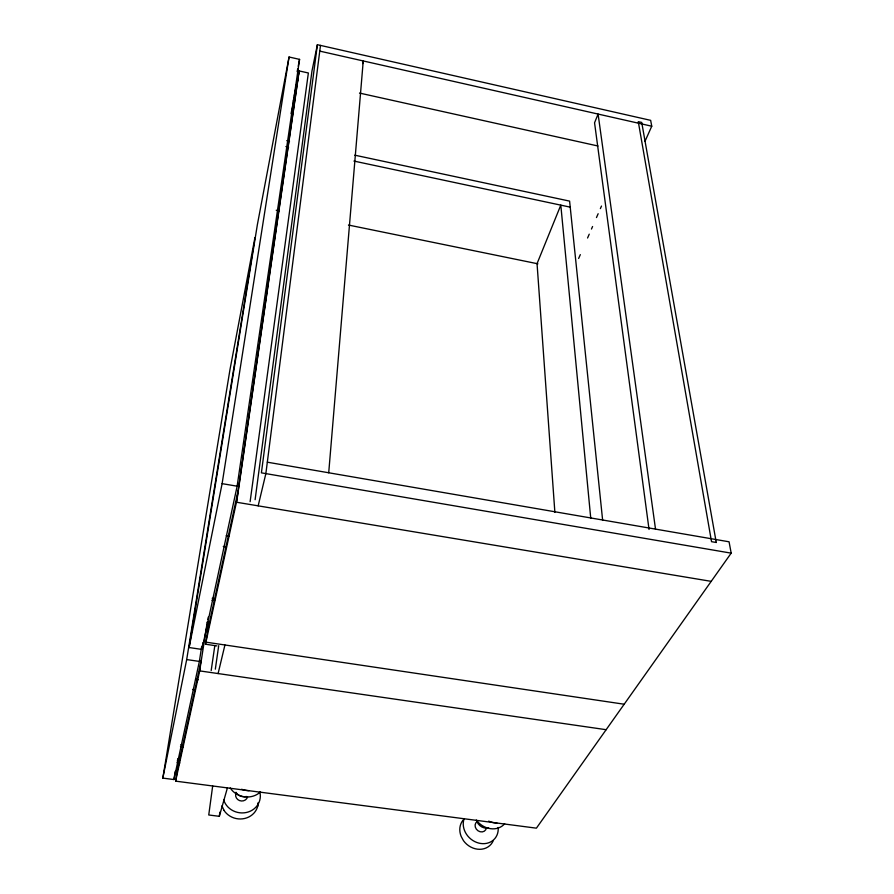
<?xml version="1.0" encoding="UTF-8"?>
<svg xmlns="http://www.w3.org/2000/svg" width="894" height="894" viewBox="0 0 894 894"><rect width="100%" height="100%" fill="white"/><g stroke="black" fill="none" stroke-linecap="round" stroke-linejoin="round"><path stroke-width="1.34" d="M328.713 472.77L363.243 60.948L362.618 63.608M257.807 806.008L258.176 802.588M320.488 45.404L265.864 473.608L258.165 505.848M212.671 785.994L208.749 814.982L219.321 816.323L219.857 812.165M645.021 141.274L651.748 126.21L650.653 120.344L317.381 44.7L261.406 472.848L731.18 553.151L729.068 541.798L267.328 462.187M255.114 499.69L311.972 70.984L317.381 44.7M250.119 501.69L308.363 72.984L299.188 70.939L294.338 95.502M215.331 669.159L218.695 645.658M211.185 670.567L214.806 645.691M298.663 73.621L236.452 502.227L711.211 581.357M299.188 70.939L237.044 499.5L205.497 644.216L216.873 645.904M237.133 486.191L299.568 59.373L289.053 57.004L257.371 224.685L189.103 647.535L201.955 649.435L237.133 486.191L222.114 483.654L189.103 647.535M205.497 644.216L209.073 621.464M162.82 778.104L186.69 659.571L254.935 237.592L229.97 369.691L162.82 778.104L173.917 779.546L199.373 661.415L201.709 646.25M201.955 649.435L203.005 642.551M207.24 622.123L199.675 670.891L606.143 729.694M222.114 483.654L289.053 57.004M731.18 553.151L536.4 828.168L175.626 781.144L178.722 761.453M178.331 765.934L180.275 753.53M173.917 779.546L175.224 771.276M297.154 71.699L297.691 68.961M298.227 66.223L299.568 59.373M293.266 100.977L293.802 98.239M291.064 113.616L297.825 79.387M177.314 761.286L177.895 758.615M207.754 619.62L208.313 617.039M177.213 771.086L201.306 660.197M207.587 631.32L238.106 490.873M175.626 781.144L200.1 668.958M218.102 673.562L224.93 644.976M219.321 816.323L227.411 787.893M257.941 804.756L258.265 803.65M578.641 258.467L580.318 254.634M587.559 238.005L589.235 234.172M591.459 229.054L592.577 226.506M596.477 217.555L598.153 213.722M600.377 208.604L601.494 206.045M177.034 762.616L179.795 762.984M180.744 744.836L183.493 745.205M180.465 746.624L183.214 746.993M192.568 689.464L195.328 689.855M195.551 679.295L198.312 679.697M186.69 659.571L199.373 661.415M205.944 642.16L624.191 704.226M207.196 622.202L209.945 622.626M212.213 598.298L214.962 598.723M211.923 600.22L214.672 600.645M223.265 546.435L226.026 546.882M226.283 535.696L229.043 536.143M276.224 210.258L278.95 210.816M348.459 225.042L537.92 263.819M285.901 146.571L288.628 147.152M353.923 161.065L570.227 207.151M286.795 140.637L289.511 141.23M354.773 155.176L569.601 201.116L602.657 520.431M359.5 93.065L597.974 146.001M319.761 51.114L651.748 126.21M223.869 810.087L221.947 805.84M655.514 529.114L598.097 114.074L594.555 122.791L649.044 529.46M590.766 518.408L560.806 205.139L537.048 263.641L554.872 512.296M486.414 827.788A6.046 5.196 41.6 0 1 477.999 830.772A6.046 5.196 41.6 0 1 477.251 821.497M498.148 827.464A18.595 15.991 41.6 0 1 478.726 843.076A18.595 15.991 41.6 0 1 464.131 818.68M493.309 840.572A18.405 15.88 42.1 0 1 479.698 849.311A18.405 15.88 42.1 0 1 463.461 840.662L461.192 836.46A18.461 15.924 42 0 1 463.304 819.887M504.674 823.743A18.953 16.148 40.6 0 1 476.312 820.044M488.638 827.866A9.376 8.024 41.1 0 1 477.005 821.72M496.852 822.972A19.098 16.204 40.2 0 1 488.683 821.128M247.593 796.856A6.102 5.643 11.4 0 1 239.48 800.566A6.102 5.643 11.4 0 1 236.374 792.453M259.852 792.05A18.763 17.377 11.4 0 1 246.319 812.501A18.763 17.377 11.4 0 1 223.634 799.772M257.785 805.997A18.562 17.254 11 0 1 242.609 818.837A18.562 17.254 11 0 1 223.813 810.109M260.456 791.905A19.143 17.556 12.2 0 1 230.239 787.96M246.588 796.509A9.465 8.728 11.8 0 1 235.86 792.33M249.068 790.665A19.299 17.634 12.5 0 1 241.637 789.246M716.262 542.49L711.535 541.675L638.282 121.662L641.724 122.444L716.262 542.49"/></g></svg>
